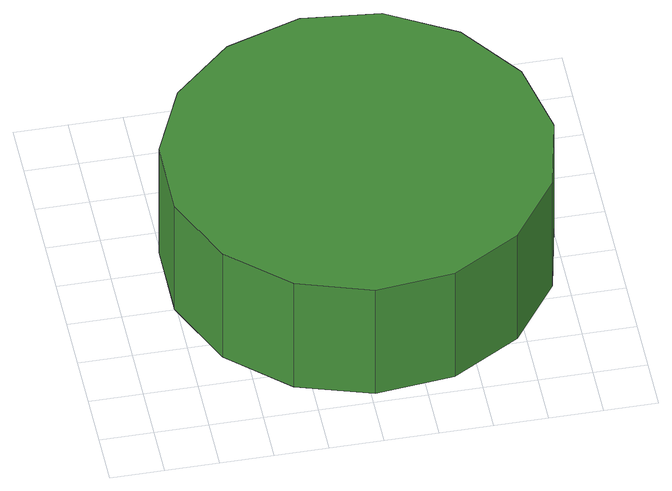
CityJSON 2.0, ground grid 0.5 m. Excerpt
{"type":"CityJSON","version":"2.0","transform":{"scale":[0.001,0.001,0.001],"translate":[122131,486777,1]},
"CityObjects":{
"tree1":{"type":"SolitaryVegetationObject","attributes":{"function":"something"},"geometry":[{"type":"MultiSurface","lod":"1","boundaries":[[[0,1,2,3,4,5,6,7,8,9,10,11,12,13,14]],[[15,16,17,18,19,20,21,22,23,24,25,26,27,28,29]],[[0,29,28,1]],[[1,28,27,2]],[[2,27,26,3]],[[3,26,25,4]],[[4,25,24,5]],[[5,24,23,6]],[[6,23,22,7]],[[7,22,21,8]],[[8,21,20,9]],[[9,20,19,10]],[[10,19,18,11]],[[11,18,17,12]],[[12,17,16,13]],[[13,16,15,14]],[[14,15,29,0]]]}]}
},
"vertices":[
[4007,1877,1321],[3853,2603,1321],[3417,3202,1321],[2775,3573,1321],[2038,3651,1321],[1332,3421,1321],[782,2925,1321],[480,2248,1321],[480,1507,1321],[782,829,1321],[1332,333,1321],[2038,104,1321],[2775,182,1321],[3417,552,1321],[3853,1152,1321],[3853,1152,31],[3417,552,31],[2775,182,31],[2038,104,31],[1332,333,31],[782,829,31],[480,1507,31],[480,2248,31],[782,2925,31],[1332,3421,31],[2038,3651,31],[2775,3573,31],[3417,3202,31],[3853,2603,31],[4007,1877,31]
]}
